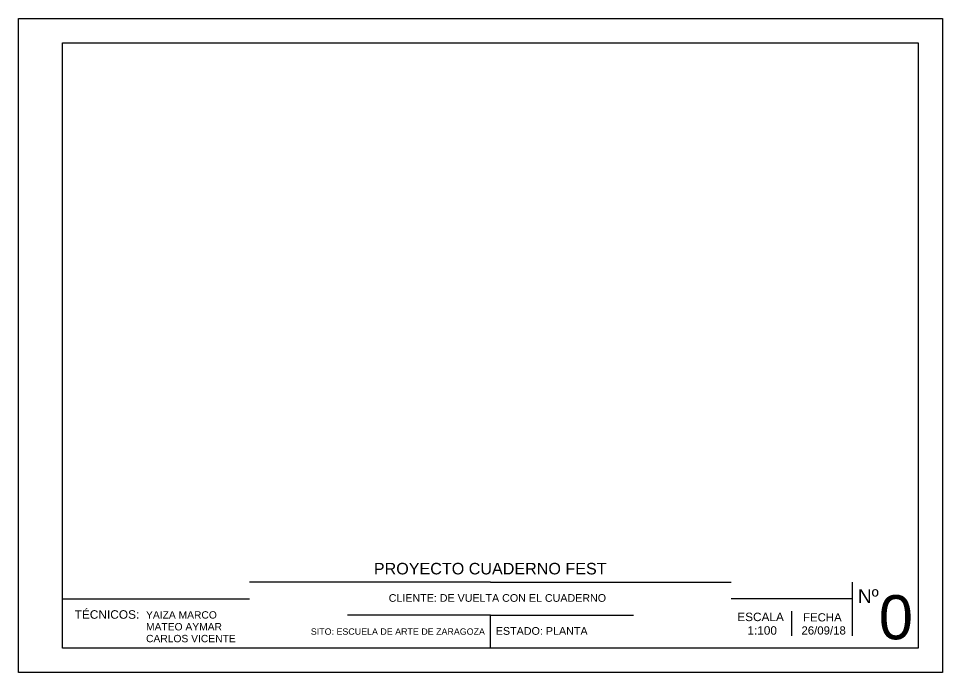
# Model space of a CAD drawing. Header units: millimetres. Extents: x 1902 to 2083, y 2224 to 2332.
# Drawn here: x 1999.7 to 2041.7, y 2224.57 to 2254.27 of the extents above; entities that cross this region are included whole.
import ezdxf

# ---------------------------------------------------------------- set-up
doc = ezdxf.new("R2010")
doc.units = ezdxf.units.MM
doc.layers.add('CAJETIN', color=5, linetype='Continuous')
doc.layers.add('z-poli-s', color=6, linetype='Continuous')
doc.styles.get("Standard").update_dxf_attribs({"font": 'arial.ttf'})

msp = doc.modelspace()

# ---------------------------------------------------------------- linework, layer by layer
at = {"layer": 'CAJETIN'}
for p, q in [((1999.7, 2254.272), (2041.7, 2254.272)), ((1999.7, 2224.572), (1999.7, 2254.272)), ((2041.7, 2254.272), (2041.7, 2224.572)), ((2001.7, 2253.172), (2040.6, 2253.172)), ((2001.7, 2225.672), (2001.7, 2253.172)), ((2040.6, 2253.172), (2040.6, 2225.672)), ((2040.6, 2225.672), (2001.7, 2225.672)), ((2041.7, 2224.572), (1999.7, 2224.572))]:
    msp.add_line(p, q, dxfattribs=at)
at = {"layer": 'z-poli-s'}
for p, q in [((2021.15, 2228.672), (2010.2, 2228.672)), ((2021.15, 2228.672), (2032.1, 2228.672)), ((2037.6, 2228.672), (2037.6, 2226.234)), ((2001.7, 2227.922), (2010.2, 2227.922)), ((2037.6, 2227.922), (2032.1, 2227.922)), ((2034.85, 2226.234), (2034.85, 2227.359)), ((2021.15, 2227.172), (2014.65, 2227.172)), ((2021.15, 2227.172), (2027.65, 2227.172)), ((2021.15, 2225.672), (2021.15, 2227.172))]:
    msp.add_line(p, q, dxfattribs=at)

# ---------------------------------------------------------------- texts
for s, height, p in [('PROYECTO CUADERNO FEST', 0.52422, (2015.853, 2229.026)), ('CLIENTE: DE VUELTA CON EL CUADERNO', 0.3478, (2016.528, 2227.783)), ('Nº', 0.6221, (2037.855, 2227.728)), ('0', 2.003, (2038.803, 2226.08)), ('TÉCNICOS: ', 0.3864, (2002.253, 2227.013)), ('YAIZA MARCO ', 0.33442, (2005.498, 2227.02)), ('ESCALA', 0.3839, (2032.372, 2226.905)), ('FECHA', 0.3711, (2035.36, 2226.892)), ('MATEO AYMAR', 0.33442, (2005.498, 2226.483)), ('SITO: ESCUELA DE ARTE DE ZARAGOZA', 0.28879, (2012.989, 2226.286)), ('ESTADO: PLANTA', 0.3493, (2021.394, 2226.284)), ('1:100', 0.3839, (2032.833, 2226.289)), ('26/09/18', 0.3711, (2035.288, 2226.296)), ('CARLOS VICENTE', 0.33442, (2005.498, 2225.946))]:
    msp.add_text(s, height=height, dxfattribs=at).set_placement(p)

doc.saveas('drawing.dxf')
